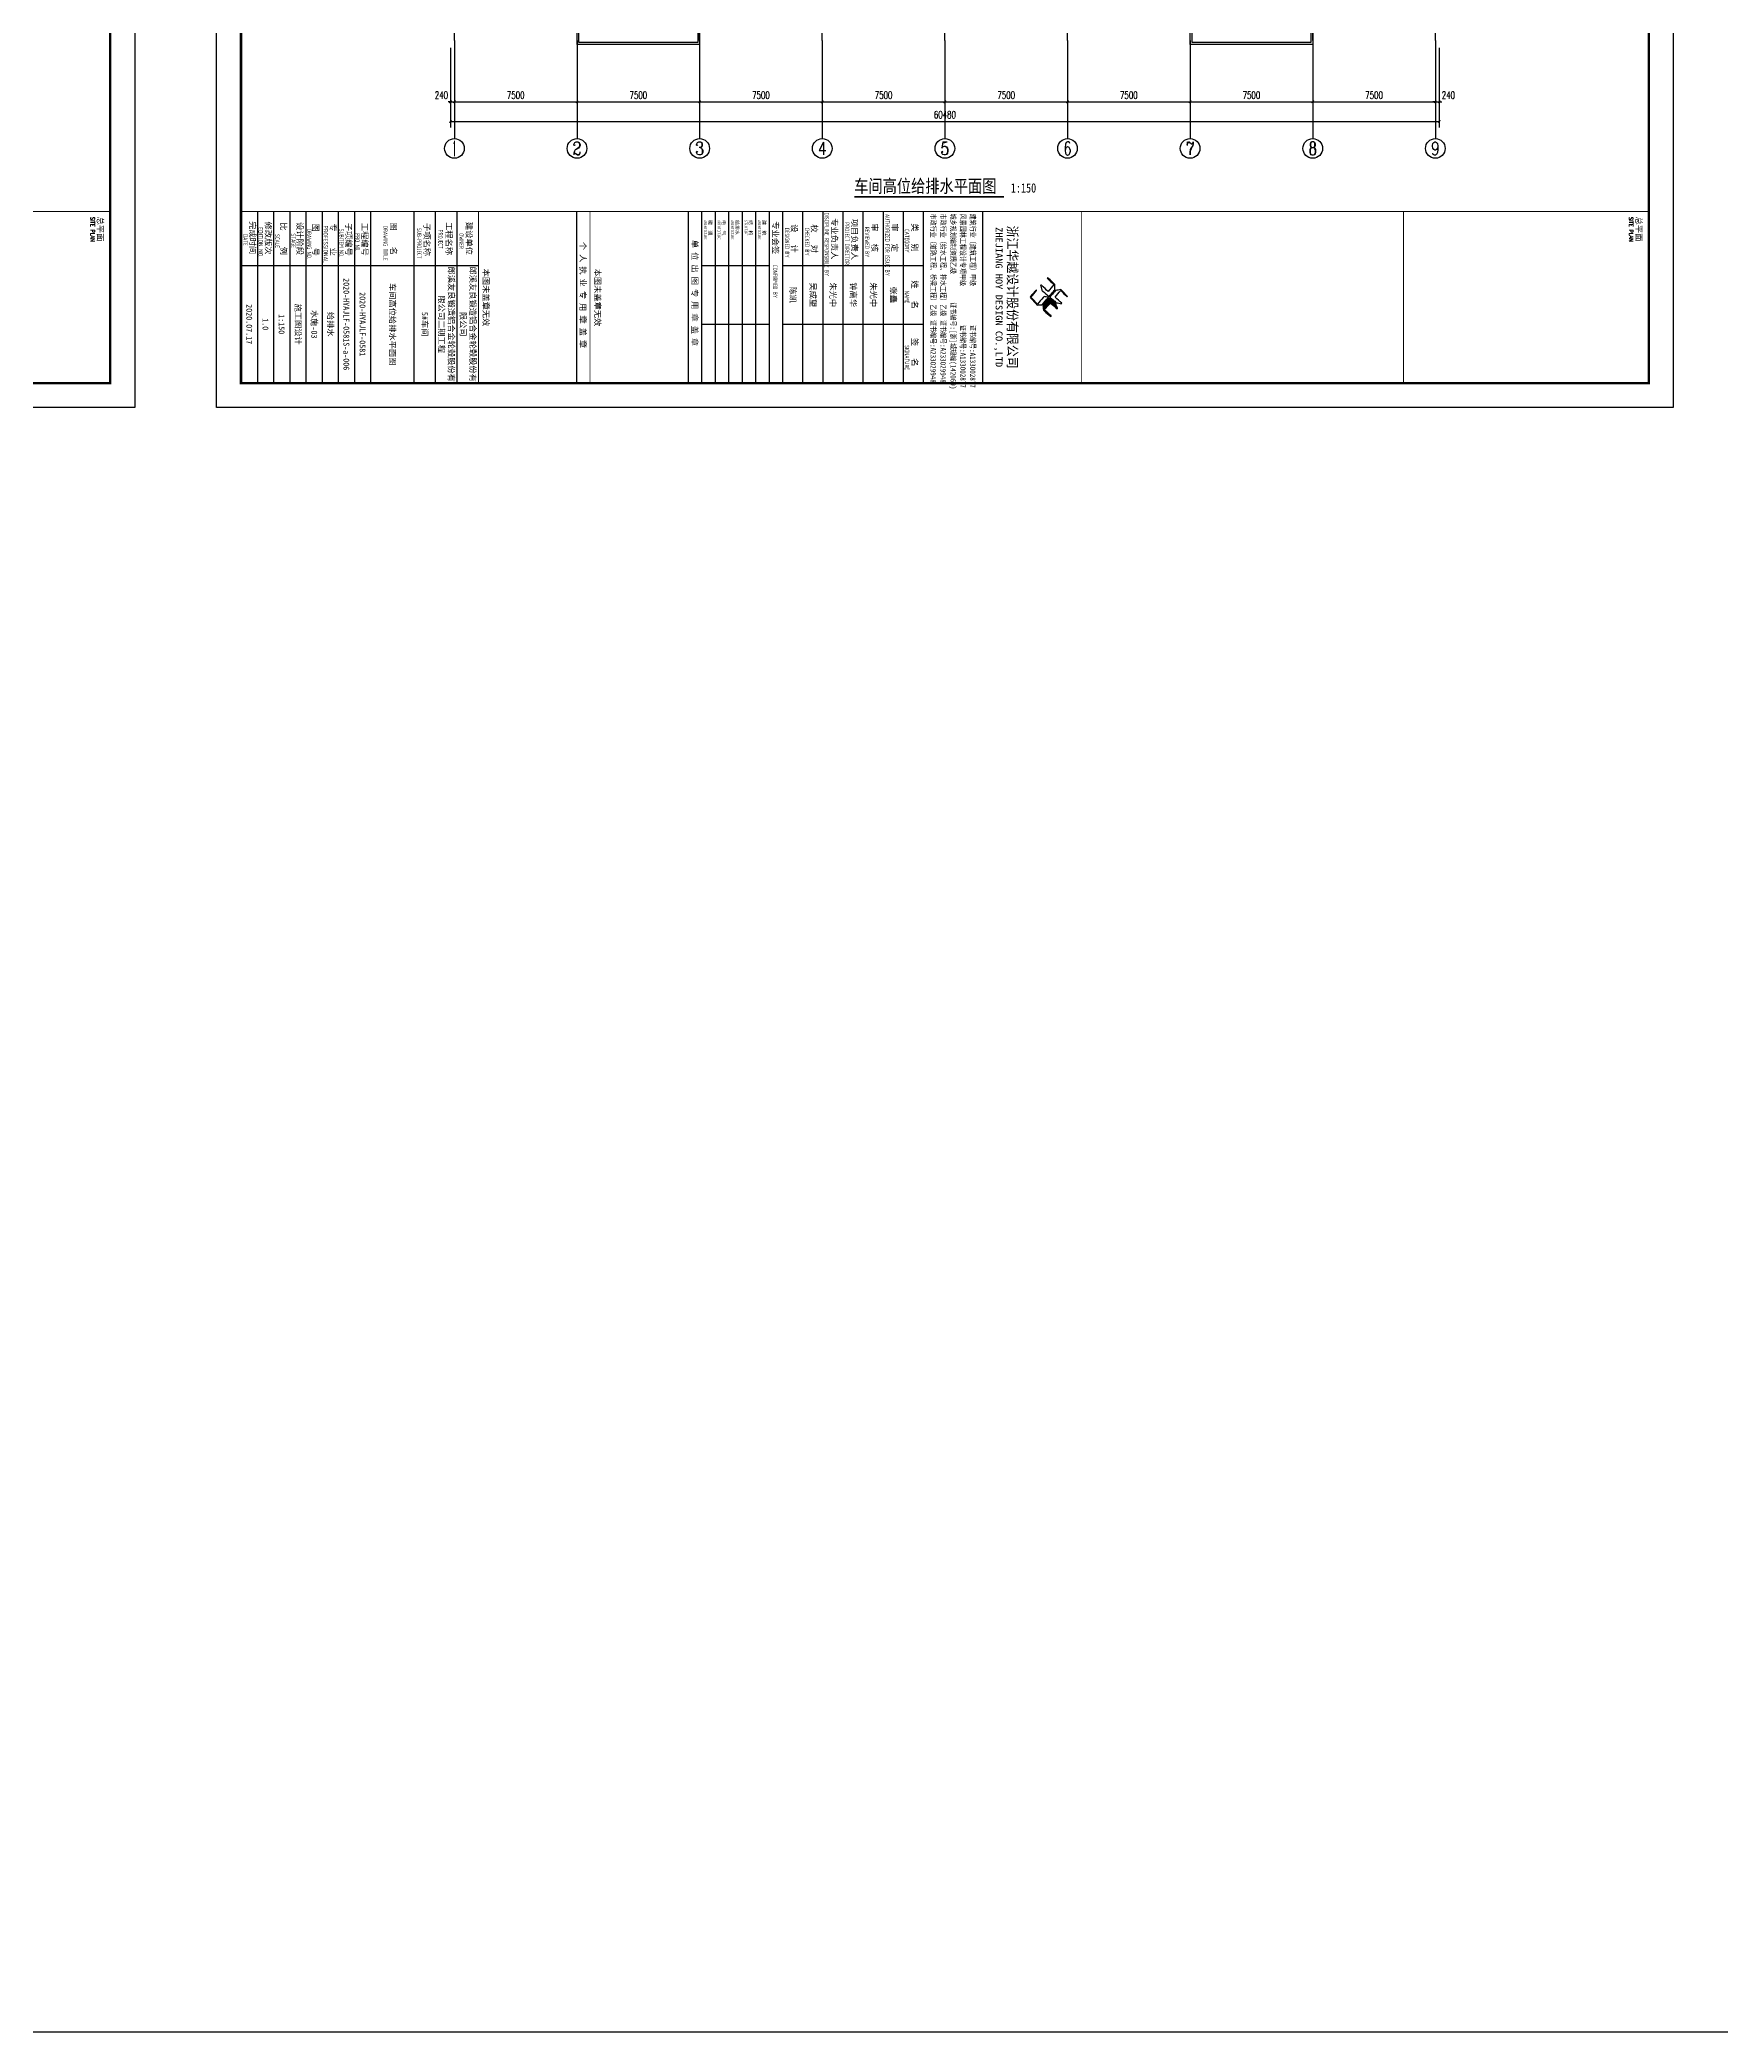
# Model space of a CAD drawing. Extents: x 14033796 to 29392202, y -1365078 to -465345.
# Drawn here: x 14764709 to 14867546, y -829938 to -708102 of the extents above; entities that cross this region are included whole.
import ezdxf
from ezdxf.enums import TextEntityAlignment as Align

# ---------------------------------------------------------------- set-up
doc = ezdxf.new("R2010")
doc.units = 0
doc.header["$LTSCALE"] = 1000
doc.header["$MEASUREMENT"] = 0
doc.linetypes.add('DOTE', pattern=[2.42, 2, -0.2, 0.02, -0.2])
for name, color, linetype in [('AXIS', 3, 'Continuous'), ('AXIS_TEXT', 7, 'Continuous'), ('DIM_SYMB', 3, 'Continuous'), ('DOTE', 8, 'DOTE'), ('PUB_TEXT', 7, 'Continuous'), ('PUB_TITLE', 4, 'Continuous'), ('TK', 4, 'Continuous')]:
    doc.layers.add(name, color=color, linetype=linetype)
doc.styles.add('-宋体', font='', dxfattribs={"width": 0.8})
doc.styles.add('_TCH_AXIS', font='COMPLEX', dxfattribs={"bigfont": 'GBCBIG'})
doc.styles.add('_TCH_DIM_T3', font='SIMPLEX', dxfattribs={"width": 0.705882, "bigfont": 'GBCBIG'})
doc.styles.add('COMPLEX', font='COMPLEX')
doc.styles.add('HT', font='simhei.ttf', dxfattribs={"width": 0.8})
doc.styles.add('ROMANS', font='romans', dxfattribs={"width": 0.65, "height": 231.275})
doc.styles.add('TSSD_REIN', font='tssdeng.shx', dxfattribs={"width": 0.7, "bigfont": 'tssdchn.shx'})
doc.styles.add('YAYA', font='', dxfattribs={"width": 0.8, "height": 1})
doc.styles.add('图签宋体', font='', dxfattribs={"height": 300})
doc.styles.add('图签黑体', font='simhei.ttf', dxfattribs={"height": 550})
doc.styles.get('-宋体').set_extended_font_data('SimSun')
doc.styles.get('YAYA').set_extended_font_data('SimSun')
doc.styles.get('图签宋体').set_extended_font_data('NSimSun')
doc.dimstyles.new('_TCH_ARCH&&150', dxfattribs={"dimtxt": 446.25, "dimasz": 150, "dimexe": 375, "dimexo": 450, "dimgap": 189.375, "dimtad": 1, "dimdec": 0, "dimzin": 0, "dimdsep": 46, "dimtxsty": '_TCH_DIM_T3', "dimblk": 'ARCHTICK', "dimcen": 0.09, "dimclrt": 7, "dimazin": 2, "dimtfac": 1, "dimtdec": 0, "dimtix": 1, "dimtmove": 2, "dimatfit": 3, "dimfxl": 0, "dimtolj": 1, "dimtzin": 0, "dimarcsym": 0})

# ---------------------------------------------------------------- blocks, each defined once
blk = doc.blocks.new('GeYuanFrame_42705131', base_point=(20.09, 4.53))
at = {"layer": 'TK'}
blk.add_lwpolyline([(20.09, 4.53), (20.09, 598.53), (1071.09, 598.53), (1071.09, 4.53)], close=True, dxfattribs=at)
at = {"layer": 'TK', "const_width": 1}
blk.add_lwpolyline([(45.09, 588.53), (1061.09, 588.53), (1061.09, 14.53), (45.09, 14.53)], close=True, dxfattribs=at)
at = {"layer": 'TK', "const_width": 0.4}
blk.add_lwpolyline([(991.09, 588.53), (991.09, 14.53)], dxfattribs=at)
at = {"layer": 'TK', "style": '图签宋体'}
blk.add_text('总平面', height=2.4, dxfattribs=at).set_placement((993.23, 583.28))
at = {"layer": 'TK', "style": 'ROMANS', "width": 0.76}
blk.add_text('SITE PLAN', height=1.697, dxfattribs=at).set_placement((993.35, 580.49))
blk = doc.blocks.new('A$C053D6479')
at = {"layer": 'PUB_TITLE'}
h = blk.add_hatch(color=256, dxfattribs=at)
h.dxf.hatch_style = 1
edge = h.paths.add_edge_path()
edge.add_spline(control_points=[(1026, 827), (1105, 920), (1188, 1008), (1266, 1102)], knot_values=[13, 13, 13, 13, 14, 14, 14, 14], degree=3, periodic=0)
edge.add_spline(control_points=[(1266, 1102), (1258, 1111), (1249, 1119), (1239, 1116)], knot_values=[12, 12, 12, 12, 13, 13, 13, 13], degree=3, periodic=0)
edge.add_spline(control_points=[(1239, 1116), (1210, 1107), (1179, 1092), (1144, 1077)], knot_values=[11, 11, 11, 11, 12, 12, 12, 12], degree=3, periodic=0)
edge.add_spline(control_points=[(1144, 1077), (1109, 1063), (1069, 1053), (1047, 1038)], knot_values=[10, 10, 10, 10, 11, 11, 11, 11], degree=3, periodic=0)
edge.add_spline(control_points=[(1047, 1038), (1028, 1026), (1007, 992), (991, 972)], knot_values=[9, 9, 9, 9, 10, 10, 10, 10], degree=3, periodic=0)
edge.add_spline(control_points=[(991, 972), (942, 913), (899, 868), (849, 810)], knot_values=[8, 8, 8, 8, 9, 9, 9, 9], degree=3, periodic=0)
edge.add_spline(control_points=[(849, 810), (842, 801), (822, 776), (822, 775)], knot_values=[7, 7, 7, 7, 8, 8, 8, 8], degree=3, periodic=0)
edge.add_spline(control_points=[(822, 775), (823, 771), (848, 752), (859, 744)], knot_values=[6, 6, 6, 6, 7, 7, 7, 7], degree=3, periodic=0)
edge.add_spline(control_points=[(859, 744), (949, 670), (1035, 592), (1122, 521)], knot_values=[5, 5, 5, 5, 6, 6, 6, 6], degree=3, periodic=0)
edge.add_spline(control_points=[(1122, 521), (1153, 527), (1185, 530), (1217, 533)], knot_values=[4, 4, 4, 4, 5, 5, 5, 5], degree=3, periodic=0)
edge.add_spline(control_points=[(1217, 533), (1246, 535), (1293, 532), (1316, 542)], knot_values=[3, 3, 3, 3, 4, 4, 4, 4], degree=3, periodic=0)
edge.add_spline(control_points=[(1316, 542), (1327, 547), (1338, 565), (1349, 579)], knot_values=[2, 2, 2, 2, 3, 3, 3, 3], degree=3, periodic=0)
edge.add_spline(control_points=[(1349, 579), (1423, 670), (1507, 759), (1572, 848)], knot_values=[1, 1, 1, 1, 2, 2, 2, 2], degree=3, periodic=0)
edge.add_spline(control_points=[(1572, 848), (1564, 852), (1561, 861), (1551, 862)], knot_values=[0, 0, 0, 0, 1, 1, 1, 1], degree=3, periodic=0)
edge.add_spline(control_points=[(1551, 862), (1469, 769), (1393, 671), (1310, 579)], knot_values=[15, 15, 15, 15, 16, 16, 16, 16], degree=3, periodic=0)
edge.add_spline(control_points=[(1310, 579), (1216, 662), (1118, 742), (1026, 827)], knot_values=[14, 14, 14, 14, 15, 15, 15, 15], degree=3, periodic=0)
at = {"layer": 'TK'}
for points, knots in [([(555, 949), (624, 891), (699, 833), (760, 773), (689, 691), (614, 604), (539, 517), (529, 505), (516, 487), (506, 482), (492, 475), (469, 472), (452, 467), (416, 456), (383, 448), (342, 438), (323, 433), (297, 422), (293, 440), (291, 452), (313, 470), (322, 480), (400, 566), (477, 652), (553, 736), (460, 815), (366, 894), (270, 970), (183, 883), (101, 791), (16, 703), (-18, 714), (9, 735), (28, 755), (103, 838), (192, 930), (266, 1005), (319, 1009), (387, 1005), (442, 1007), (456, 1008), (472, 1011), (485, 1007), (507, 1000), (534, 967), (555, 949)], [0, 0, 0, 0, 1, 1, 1, 2, 2, 2, 3, 3, 3, 4, 4, 4, 5, 5, 5, 6, 6, 6, 7, 7, 7, 8, 8, 8, 9, 9, 9, 10, 10, 10, 11, 11, 11, 12, 12, 12, 13, 13, 13, 14, 14, 14, 15, 15, 15, 15]), ([(1031, 1298), (1066, 1286), (1054, 1262), (1045, 1224), (1036, 1188), (1031, 1158), (1024, 1121), (1020, 1104), (1017, 1085), (1012, 1071), (1004, 1052), (976, 1026), (956, 1003), (906, 946), (866, 899), (814, 839), (806, 829), (789, 806), (787, 806), (777, 804), (728, 856), (719, 864), (651, 922), (580, 978), (514, 1036), (509, 1106), (488, 1176), (479, 1247), (570, 1343), (663, 1436), (758, 1526), (764, 1523), (768, 1518), (774, 1515), (693, 1422), (599, 1343), (520, 1249), (607, 1171), (698, 1096), (789, 1021), (874, 1109), (950, 1206), (1031, 1298)], [0, 0, 0, 0, 1, 1, 1, 2, 2, 2, 3, 3, 3, 4, 4, 4, 5, 5, 5, 6, 6, 6, 7, 7, 7, 8, 8, 8, 9, 9, 9, 10, 10, 10, 11, 11, 11, 12, 12, 12, 13, 13, 13, 14, 14, 14, 14]), ([(1551, 862), (1561, 861), (1564, 852), (1572, 848), (1507, 759), (1423, 670), (1349, 579), (1338, 565), (1327, 547), (1316, 542), (1293, 532), (1246, 535), (1217, 533), (1185, 530), (1153, 527), (1122, 521), (1035, 592), (949, 670), (859, 744), (848, 752), (823, 771), (822, 775), (822, 776), (842, 801), (849, 810), (899, 868), (942, 913), (991, 972), (1007, 992), (1028, 1026), (1047, 1038), (1069, 1053), (1109, 1063), (1144, 1077), (1179, 1092), (1210, 1107), (1239, 1116), (1249, 1119), (1258, 1111), (1266, 1102), (1188, 1008), (1105, 920), (1026, 827), (1118, 742), (1216, 662), (1310, 579), (1393, 671), (1469, 769), (1551, 862)], [0, 0, 0, 0, 1, 1, 1, 2, 2, 2, 3, 3, 3, 4, 4, 4, 5, 5, 5, 6, 6, 6, 7, 7, 7, 8, 8, 8, 9, 9, 9, 10, 10, 10, 11, 11, 11, 12, 12, 12, 13, 13, 13, 14, 14, 14, 15, 15, 15, 16, 16, 16, 16]), ([(1097, 490), (1100, 425), (1106, 361), (1107, 294), (1018, 207), (925, 121), (830, 33), (818, 21), (800, 0), (787, 0), (768, -1), (725, 49), (712, 60), (662, 103), (616, 143), (568, 186), (545, 207), (518, 224), (499, 250), (501, 259), (511, 261), (516, 267), (609, 192), (696, 111), (785, 33), (883, 118), (977, 208), (1070, 298), (992, 373), (892, 456), (803, 534), (791, 544), (768, 561), (766, 569), (761, 588), (776, 634), (780, 655), (785, 690), (788, 721), (795, 746), (897, 661), (998, 576), (1097, 490)], [0, 0, 0, 0, 1, 1, 1, 2, 2, 2, 3, 3, 3, 4, 4, 4, 5, 5, 5, 6, 6, 6, 7, 7, 7, 8, 8, 8, 9, 9, 9, 10, 10, 10, 11, 11, 11, 12, 12, 12, 13, 13, 13, 14, 14, 14, 14])]:
    blk.add_open_spline(points, degree=3, knots=knots, dxfattribs=at)
blk = doc.blocks.new('GeYuanFrame_33522378', base_point=(20.09, 4.53))
at = {"layer": 'PUB_TITLE'}
for points in [[(1013.09, 235.33), (1013.09, 292.73)], [(1037.09, 235.33), (1037.09, 292.73)], [(1013.09, 202.33), (1013.09, 229.83)], [(1037.09, 202.33), (1037.09, 229.83)], [(1013.09, 14.53), (1013.09, 111.33)]]:
    blk.add_lwpolyline(points, dxfattribs=at)
at = {"layer": 'TK'}
for p, q in [((991.09, 316.93), (1061.09, 316.93)), ((991.09, 284.53), (1061.09, 284.53)), ((991.09, 276.33), (1061.09, 276.33)), ((991.09, 268.13), (1061.09, 268.13)), ((991.09, 259.93), (1061.09, 259.93)), ((991.09, 251.73), (1061.09, 251.73)), ((991.09, 243.53), (1061.09, 243.53)), ((991.09, 235.33), (1061.09, 235.33)), ((991.09, 235.33), (1061.09, 235.33)), ((991.09, 102.53), (1061.09, 102.53)), ((991.09, 93.73), (1061.09, 93.73)), ((991.09, 84.93), (1013.09, 84.93)), ((991.09, 84.93), (1061.09, 84.93)), ((991.09, 67.37), (1061.09, 67.37)), ((991.09, 67.33), (1061.09, 67.33)), ((991.09, 60.77), (1061.09, 60.77)), ((991.09, 54.17), (1061.09, 54.17)), ((991.09, 47.57), (1061.09, 47.57)), ((991.09, 40.97), (1061.09, 40.97)), ((991.09, 34.37), (1061.09, 34.37)), ((991.09, 27.77), (1061.09, 27.77)), ((991.09, 21.17), (1061.09, 21.17)), ((991.09, 14.53), (1061.09, 14.53))]:
    blk.add_line(p, q, dxfattribs=at)
blk.add_lwpolyline([(20.09, 4.53), (20.09, 598.53), (1071.09, 598.53), (1071.09, 4.53)], close=True, dxfattribs=at)
at = {"layer": 'TK', "const_width": 1}
blk.add_lwpolyline([(45.09, 588.53), (1061.09, 588.53), (1061.09, 14.53), (45.09, 14.53)], close=True, dxfattribs=at)
at = {"layer": 'TK'}
for points, const_width in [([(991.09, 588.53), (991.09, 14.53)], 0.4), ([(991.09, 488.5), (1061.09, 488.5)], 0.35), ([(991.09, 357.14), (1061.09, 357.14)], 0.35), ([(991.09, 292.73), (1061.09, 292.73)], 0.35), ([(991.09, 292.73), (1061.09, 292.73)], 0.35), ([(991.09, 235.33), (1061.09, 235.33)], 0.35), ([(991.09, 202.33), (1061.09, 202.33)], 0.35), ([(991.09, 156.83), (1061.09, 156.83)], 0.35), ([(991.09, 111.33), (1061.09, 111.33)], 0.35), ([(991.09, 67.37), (1061.09, 67.37)], 0.35)]:
    blk.add_lwpolyline(points, dxfattribs=dict(at, const_width=const_width))
for points in [[(991.09, 292.73), (1061.09, 292.73)], [(991.09, 235.33), (1061.09, 235.33)], [(991.09, 229.83), (1061.09, 229.83)], [(991.09, 224.33), (1061.09, 224.33)], [(991.09, 218.83), (1061.09, 218.83)], [(991.09, 213.33), (1061.09, 213.33)], [(991.09, 207.83), (1061.09, 207.83)], [(991.09, 202.33), (1061.09, 202.33)], [(991.09, 196.83), (1061.09, 196.83)], [(991.09, 151.33), (1061.09, 151.33)]]:
    blk.add_lwpolyline(points, dxfattribs=at)
at = {"layer": 'PUB_TITLE', "xscale": 0.01000000000021828, "yscale": 0.01000000000021828, "zscale": 0.01}
blk.add_blockref('A$C053D6479', (1018.19, 336.27), dxfattribs=at)
at = {"layer": 'TK', "style": '图签宋体'}
for s, height, p in [('总平面', 2.4, (993.23, 583.28)), ('类   别', 2.4, (995.97, 288.09)), ('姓   名', 2.4, (1019.2, 288.09)), ('签   名', 2.4, (1042.68, 288.09)), ('审   定', 2.4, (995.97, 279.89)), ('审   核', 2.4, (995.97, 271.69)), ('项目负责人', 2.4, (994.13, 263.49)), ('专业负责人', 2.4, (993.89, 255.29)), ('校   对', 2.4, (996.38, 247.09)), ('设   计', 2.4, (996.36, 238.89)), ('建  筑', 1.44, (994.61, 227.11)), ('专业会签', 2.4, (995.12, 231.24)), ('结  构', 1.44, (994.61, 221.61)), ('给排水', 1.44, (994.61, 216.11)), ('电  气', 1.44, (994.61, 210.61)), ('暖  通', 1.44, (994.61, 205.11)), ('单 位 出 图 专 用 章 盖 章', 2.4, (1002.72, 198.35)), ('个 人 执 业 专 用 章 盖 章', 2.4, (1003.52, 152.77)), ('本图未盖章无效', 2.4, (1014.43, 158.7)), ('本图未盖章无效', 2.4, (1014.43, 113.2)), ('建设单位', 2.4, (995.39, 106.33)), ('工程名称', 2.4, (995.47, 98.12)), ('子项名称', 2.4, (995.85, 89.14)), ('图    名', 2.4, (995.63, 75.5)), ('工程编号', 2.4, (995.77, 63.77)), ('子项编号', 2.4, (995.77, 57.19)), ('专    业', 2.4, (996.01, 50.88)), ('图    号', 2.4, (996.02, 43.77)), ('设计阶段', 2.4, (995.45, 37.32)), ('比    例', 2.4, (995.59, 30.63)), ('修改版次', 2.4, (995.24, 24.41)), ('完成时间', 2.4, (995.11, 18.02))]:
    blk.add_text(s, height=height, dxfattribs=at).set_placement(p)
at = {"layer": 'TK'}
for s, height, style, width, p in [('SITE PLAN', 1.697, 'ROMANS', 0.76, (993.35, 580.49)), ('建筑行业（建筑工程）甲级           证书编号:A133002877', 2.2, '-宋体', 0.8, (992, 311.83)), ('风景园林工程设计专项甲级           证书编号:A133002877', 2.2, '-宋体', 0.8, (992, 307.81)), ('城乡规划编制资质乙级        证书编号:[浙]城规编(142069)', 2.2, '-宋体', 0.8, (992, 303.82)), ('市政行业（给水工程、排水工程）乙级 证书编号:A233029948', 2.2, '-宋体', 0.8, (992, 299.74)), ('市政行业（道路工程、桥梁工程）乙级 证书编号:A233029948', 2.2, '-宋体', 0.8, (992, 295.69)), ('CATEGORY', 1.8, 'TSSD_REIN', 0.7, (998.32, 285.17)), ('NAME', 1.8, 'TSSD_REIN', 0.7, (1023.51, 285.17)), ('SIGNATURE', 1.8, 'TSSD_REIN', 0.7, (1045.66, 285.17)), ('AUTHORIZED FOR ISSUE BY', 1.8, 'TSSD_REIN', 0.7, (992.12, 277.17)), ('REVIEWED BY', 1.8, 'TSSD_REIN', 0.7, (997.36, 268.91)), ('PROJECT DIRECTOR', 1.8, 'TSSD_REIN', 0.7, (995.55, 260.74)), ('DISCIPLINE RESPONSIBLE BY', 1.8, 'TSSD_REIN', 0.7, (991.57, 252.48)), ('CHECKED BY', 1.8, 'TSSD_REIN', 0.7, (997.75, 244.44)), ('DESIGNED BY', 1.8, 'TSSD_REIN', 0.7, (997.76, 236.27)), ('CONFIRMED BY', 1.8, 'TSSD_REIN', 0.7, (1012.94, 231.42)), ('ARCHITECTURE', 1.08, 'TSSD_REIN', 0.7, (994.65, 225.34)), ('STRUCTURE', 1.08, 'TSSD_REIN', 0.7, (994.65, 219.84)), ('ARCHITECTURE', 1.08, 'TSSD_REIN', 0.7, (994.65, 214.34)), ('ARCHITECTURE', 1.08, 'TSSD_REIN', 0.7, (994.65, 208.84)), ('ARCHITECTURE', 1.08, 'TSSD_REIN', 0.7, (994.65, 203.34)), ('OWNER', 1.8, 'TSSD_REIN', 0.7, (999.98, 103.48)), ('PROJECT', 1.8, 'TSSD_REIN', 0.7, (998.52, 95.02)), ('SUB-PROJECT', 1.8, 'TSSD_REIN', 0.7, (997.86, 86.3)), ('DRAWING TITLE', 1.8, 'TSSD_REIN', 0.7, (996.97, 72.53)), ('PRO N0.', 1.8, 'TSSD_REIN', 0.7, (1000.01, 61.15)), ('PROFESSIONAL', 1.8, 'TSSD_REIN', 0.8, (996.88, 48.15)), ('SUBITEM NO.', 1.8, 'TSSD_REIN', 0.7, (998.15, 54.58)), ('DRAWING NO.', 1.8, 'TSSD_REIN', 0.7, (998.19, 41.45)), ('STAGE', 1.8, 'TSSD_REIN', 0.7, (1000.09, 35.03)), ('SCALE', 1.8, 'TSSD_REIN', 0.7, (1000.38, 28.42)), ('EDITION NO.', 1.8, 'TSSD_REIN', 0.8, (997.53, 21.64)), ('DATE', 1.8, 'TSSD_REIN', 0.7, (1000.33, 15.45))]:
    blk.add_text(s, height=height, dxfattribs=dict(at, style=style, width=width)).set_placement(p)
for s, height, style, width, p in [('浙江华越设计股份有限公司', 3.96, 'HT', 0.9, (1026.07, 329.16)), ('ZHEJIANG HOY DESIGN CO.,LTD', 2.8, '图签黑体', 1.11, (1026.06, 323.29))]:
    blk.add_text(s, height=height, dxfattribs=dict(at, style=style, width=width)).set_placement(p, align=Align.MIDDLE)
at = {"layer": 'TK', "char_height": 2.4, "attachment_point": 5, "style": '图签宋体'}
for s, insert, width in [('张矗', (1025.09, 280.4), 24), ('朱光中', (1025.09, 272.23), 24), ('钟高华', (1025.09, 264.03), 24), ('朱光中', (1025.09, 255.76), 24), ('吴成望', (1025.09, 247.63), 24), ('陈凯', (1025.09, 239.43), 24), ('郎溪友良锻造铝合金轮毂股份有限公司', (1037.09, 106.93), 48), ('郎溪友良锻造铝合金轮毂股份有限公司二期工程', (1037.09, 98.13), 48), ('5#车间', (1037.09, 89.33), 48), ('车间高位给排水平面图', (1037.09, 76.13), 48), ('2020-HYAJLF-0581', (1037.09, 64.07), 48), ('2020-HYAJLF-0581S-a-006', (1037.09, 57.47), 48), ('给排水', (1037.09, 50.87), 48), ('水施-03', (1037.09, 44.27), 48), ('施工图设计', (1037.09, 37.67), 48), ('1:150', (1037.09, 31.07), 48), ('1.0', (1037.09, 24.47), 48), ('2020.07.17', (1037.09, 17.88), 48)]:
    blk.add_mtext(s, dxfattribs=dict(at, insert=insert, width=width))
blk = doc.blocks.new('_AXISO')
blk.add_circle((0, 0), 0.5)
at = {"layer": 'AXIS_TEXT', "style": 'COMPLEX', "width": 1.041667}
blk.add_attdef('A', text='', height=0.56, dxfattribs=at).set_placement((-0.25, -0.28), (0.25, -0.28), align=Align.FIT)
blk = doc.blocks.new('_ArchTick')
at = {"color": 0, "linetype": 'ByBlock', "const_width": 0.4}
blk.add_lwpolyline([(-0.5, -0.5), (0.5, 0.5)], dxfattribs=at)
blk = doc.blocks.new('*D121')
at = {"layer": 'AXIS', "color": 0, "lineweight": -2}
for p, q in [((14789826, -708593), (14789826, -713468)), ((14850306, -708593), (14850306, -713468)), ((14789826, -713093), (14850306, -713093))]:
    blk.add_line(p, q, dxfattribs=at)
at = {"layer": 'Defpoints', "color": 0}
for p in [(14789826, -708143), (14850306, -708143), (14850306, -713093)]:
    blk.add_point(p, dxfattribs=at)
at = {"layer": 'AXIS', "color": 0, "lineweight": -2, "xscale": 150, "yscale": 150, "zscale": 150, "rotation": 180}
blk.add_blockref('_ArchTick', (14789826, -713093), dxfattribs=at)
at = {"layer": 'AXIS', "color": 0, "lineweight": -2, "xscale": 150, "yscale": 150, "zscale": 150}
blk.add_blockref('_ArchTick', (14850306, -713093), dxfattribs=at)
at = {"layer": 'AXIS', "color": 7, "insert": (14820066, -712680), "char_height": 446.2, "attachment_point": 5, "style": '_TCH_DIM_T3'}
blk.add_mtext('\\A1;60480', dxfattribs=at)
blk = doc.blocks.new('*D122')
at = {"layer": 'AXIS', "color": 0, "lineweight": -2}
for p, q in [((14789826, -708593), (14789826, -712268)), ((14790066, -708593), (14790066, -712268)), ((14789826, -711893), (14789676, -711893)), ((14789826, -711893), (14790066, -711893)), ((14790066, -711893), (14790216, -711893))]:
    blk.add_line(p, q, dxfattribs=at)
at = {"layer": 'Defpoints', "color": 0}
for p in [(14789826, -708143), (14790066, -708143), (14790066, -711893)]:
    blk.add_point(p, dxfattribs=at)
at = {"layer": 'AXIS', "color": 0, "lineweight": -2, "xscale": 150, "yscale": 150, "zscale": 150}
blk.add_blockref('_ArchTick', (14789826, -711893), dxfattribs=at)
at = {"layer": 'AXIS', "color": 0, "lineweight": -2, "xscale": 150, "yscale": 150, "zscale": 150, "rotation": 180}
blk.add_blockref('_ArchTick', (14790066, -711893), dxfattribs=at)
at = {"layer": 'AXIS', "color": 7, "insert": (14789271, -711480), "char_height": 446.2, "attachment_point": 5, "style": '_TCH_DIM_T3'}
blk.add_mtext('\\A1;240', dxfattribs=at)
blk = doc.blocks.new('*D123')
at = {"layer": 'AXIS', "color": 0, "lineweight": -2}
for p, q in [((14790066, -708593), (14790066, -712268)), ((14797566, -708593), (14797566, -712268)), ((14790066, -711893), (14797566, -711893))]:
    blk.add_line(p, q, dxfattribs=at)
at = {"layer": 'Defpoints', "color": 0}
for p in [(14790066, -708143), (14797566, -708143), (14797566, -711893)]:
    blk.add_point(p, dxfattribs=at)
at = {"layer": 'AXIS', "color": 0, "lineweight": -2, "xscale": 150, "yscale": 150, "zscale": 150, "rotation": 180}
blk.add_blockref('_ArchTick', (14790066, -711893), dxfattribs=at)
at = {"layer": 'AXIS', "color": 0, "lineweight": -2, "xscale": 150, "yscale": 150, "zscale": 150}
blk.add_blockref('_ArchTick', (14797566, -711893), dxfattribs=at)
at = {"layer": 'AXIS', "color": 7, "insert": (14793816, -711480), "char_height": 446.2, "attachment_point": 5, "style": '_TCH_DIM_T3'}
blk.add_mtext('\\A1;7500', dxfattribs=at)
blk = doc.blocks.new('*D124')
at = {"layer": 'AXIS', "color": 0, "lineweight": -2}
for p, q in [((14797566, -708593), (14797566, -712268)), ((14805066, -708593), (14805066, -712268)), ((14797566, -711893), (14805066, -711893))]:
    blk.add_line(p, q, dxfattribs=at)
at = {"layer": 'Defpoints', "color": 0}
for p in [(14797566, -708143), (14805066, -708143), (14805066, -711893)]:
    blk.add_point(p, dxfattribs=at)
at = {"layer": 'AXIS', "color": 0, "lineweight": -2, "xscale": 150, "yscale": 150, "zscale": 150, "rotation": 180}
blk.add_blockref('_ArchTick', (14797566, -711893), dxfattribs=at)
at = {"layer": 'AXIS', "color": 0, "lineweight": -2, "xscale": 150, "yscale": 150, "zscale": 150}
blk.add_blockref('_ArchTick', (14805066, -711893), dxfattribs=at)
at = {"layer": 'AXIS', "color": 7, "insert": (14801316, -711480), "char_height": 446.2, "attachment_point": 5, "style": '_TCH_DIM_T3'}
blk.add_mtext('\\A1;7500', dxfattribs=at)
blk = doc.blocks.new('*D125')
at = {"layer": 'AXIS', "color": 0, "lineweight": -2}
for p, q in [((14805066, -708593), (14805066, -712268)), ((14812566, -708593), (14812566, -712268)), ((14805066, -711893), (14812566, -711893))]:
    blk.add_line(p, q, dxfattribs=at)
at = {"layer": 'Defpoints', "color": 0}
for p in [(14805066, -708143), (14812566, -708143), (14812566, -711893)]:
    blk.add_point(p, dxfattribs=at)
at = {"layer": 'AXIS', "color": 0, "lineweight": -2, "xscale": 150, "yscale": 150, "zscale": 150, "rotation": 180}
blk.add_blockref('_ArchTick', (14805066, -711893), dxfattribs=at)
at = {"layer": 'AXIS', "color": 0, "lineweight": -2, "xscale": 150, "yscale": 150, "zscale": 150}
blk.add_blockref('_ArchTick', (14812566, -711893), dxfattribs=at)
at = {"layer": 'AXIS', "color": 7, "insert": (14808816, -711480), "char_height": 446.2, "attachment_point": 5, "style": '_TCH_DIM_T3'}
blk.add_mtext('\\A1;7500', dxfattribs=at)
blk = doc.blocks.new('*D126')
at = {"layer": 'AXIS', "color": 0, "lineweight": -2}
for p, q in [((14812566, -708593), (14812566, -712268)), ((14820066, -708593), (14820066, -712268)), ((14812566, -711893), (14820066, -711893))]:
    blk.add_line(p, q, dxfattribs=at)
at = {"layer": 'Defpoints', "color": 0}
for p in [(14812566, -708143), (14820066, -708143), (14820066, -711893)]:
    blk.add_point(p, dxfattribs=at)
at = {"layer": 'AXIS', "color": 0, "lineweight": -2, "xscale": 150, "yscale": 150, "zscale": 150, "rotation": 180}
blk.add_blockref('_ArchTick', (14812566, -711893), dxfattribs=at)
at = {"layer": 'AXIS', "color": 0, "lineweight": -2, "xscale": 150, "yscale": 150, "zscale": 150}
blk.add_blockref('_ArchTick', (14820066, -711893), dxfattribs=at)
at = {"layer": 'AXIS', "color": 7, "insert": (14816316, -711480), "char_height": 446.2, "attachment_point": 5, "style": '_TCH_DIM_T3'}
blk.add_mtext('\\A1;7500', dxfattribs=at)
blk = doc.blocks.new('*D127')
at = {"layer": 'AXIS', "color": 0, "lineweight": -2}
for p, q in [((14820066, -708593), (14820066, -712268)), ((14827566, -708593), (14827566, -712268)), ((14820066, -711893), (14827566, -711893))]:
    blk.add_line(p, q, dxfattribs=at)
at = {"layer": 'Defpoints', "color": 0}
for p in [(14820066, -708143), (14827566, -708143), (14827566, -711893)]:
    blk.add_point(p, dxfattribs=at)
at = {"layer": 'AXIS', "color": 0, "lineweight": -2, "xscale": 150, "yscale": 150, "zscale": 150, "rotation": 180}
blk.add_blockref('_ArchTick', (14820066, -711893), dxfattribs=at)
at = {"layer": 'AXIS', "color": 0, "lineweight": -2, "xscale": 150, "yscale": 150, "zscale": 150}
blk.add_blockref('_ArchTick', (14827566, -711893), dxfattribs=at)
at = {"layer": 'AXIS', "color": 7, "insert": (14823816, -711480), "char_height": 446.2, "attachment_point": 5, "style": '_TCH_DIM_T3'}
blk.add_mtext('\\A1;7500', dxfattribs=at)
blk = doc.blocks.new('*D128')
at = {"layer": 'AXIS', "color": 0, "lineweight": -2}
for p, q in [((14827566, -708593), (14827566, -712268)), ((14835066, -708593), (14835066, -712268)), ((14827566, -711893), (14835066, -711893))]:
    blk.add_line(p, q, dxfattribs=at)
at = {"layer": 'Defpoints', "color": 0}
for p in [(14827566, -708143), (14835066, -708143), (14835066, -711893)]:
    blk.add_point(p, dxfattribs=at)
at = {"layer": 'AXIS', "color": 0, "lineweight": -2, "xscale": 150, "yscale": 150, "zscale": 150, "rotation": 180}
blk.add_blockref('_ArchTick', (14827566, -711893), dxfattribs=at)
at = {"layer": 'AXIS', "color": 0, "lineweight": -2, "xscale": 150, "yscale": 150, "zscale": 150}
blk.add_blockref('_ArchTick', (14835066, -711893), dxfattribs=at)
at = {"layer": 'AXIS', "color": 7, "insert": (14831316, -711480), "char_height": 446.2, "attachment_point": 5, "style": '_TCH_DIM_T3'}
blk.add_mtext('\\A1;7500', dxfattribs=at)
blk = doc.blocks.new('*D129')
at = {"layer": 'AXIS', "color": 0, "lineweight": -2}
for p, q in [((14835066, -708593), (14835066, -712268)), ((14842566, -708593), (14842566, -712268)), ((14835066, -711893), (14842566, -711893))]:
    blk.add_line(p, q, dxfattribs=at)
at = {"layer": 'Defpoints', "color": 0}
for p in [(14835066, -708143), (14842566, -708143), (14842566, -711893)]:
    blk.add_point(p, dxfattribs=at)
at = {"layer": 'AXIS', "color": 0, "lineweight": -2, "xscale": 150, "yscale": 150, "zscale": 150, "rotation": 180}
blk.add_blockref('_ArchTick', (14835066, -711893), dxfattribs=at)
at = {"layer": 'AXIS', "color": 0, "lineweight": -2, "xscale": 150, "yscale": 150, "zscale": 150}
blk.add_blockref('_ArchTick', (14842566, -711893), dxfattribs=at)
at = {"layer": 'AXIS', "color": 7, "insert": (14838816, -711480), "char_height": 446.2, "attachment_point": 5, "style": '_TCH_DIM_T3'}
blk.add_mtext('\\A1;7500', dxfattribs=at)
blk = doc.blocks.new('*D130')
at = {"layer": 'AXIS', "color": 0, "lineweight": -2}
for p, q in [((14842566, -708593), (14842566, -712268)), ((14850066, -708593), (14850066, -712268)), ((14842566, -711893), (14850066, -711893))]:
    blk.add_line(p, q, dxfattribs=at)
at = {"layer": 'Defpoints', "color": 0}
for p in [(14842566, -708143), (14850066, -708143), (14850066, -711893)]:
    blk.add_point(p, dxfattribs=at)
at = {"layer": 'AXIS', "color": 0, "lineweight": -2, "xscale": 150, "yscale": 150, "zscale": 150, "rotation": 180}
blk.add_blockref('_ArchTick', (14842566, -711893), dxfattribs=at)
at = {"layer": 'AXIS', "color": 0, "lineweight": -2, "xscale": 150, "yscale": 150, "zscale": 150}
blk.add_blockref('_ArchTick', (14850066, -711893), dxfattribs=at)
at = {"layer": 'AXIS', "color": 7, "insert": (14846316, -711480), "char_height": 446.2, "attachment_point": 5, "style": '_TCH_DIM_T3'}
blk.add_mtext('\\A1;7500', dxfattribs=at)
blk = doc.blocks.new('*D131')
at = {"layer": 'AXIS', "color": 0, "lineweight": -2}
for p, q in [((14850066, -708593), (14850066, -712268)), ((14850306, -708593), (14850306, -712268)), ((14850066, -711893), (14849916, -711893)), ((14850066, -711893), (14850306, -711893)), ((14850306, -711893), (14850456, -711893))]:
    blk.add_line(p, q, dxfattribs=at)
at = {"layer": 'Defpoints', "color": 0}
for p in [(14850066, -708143), (14850306, -708143), (14850306, -711893)]:
    blk.add_point(p, dxfattribs=at)
at = {"layer": 'AXIS', "color": 0, "lineweight": -2, "xscale": 150, "yscale": 150, "zscale": 150}
blk.add_blockref('_ArchTick', (14850066, -711893), dxfattribs=at)
at = {"layer": 'AXIS', "color": 0, "lineweight": -2, "xscale": 150, "yscale": 150, "zscale": 150, "rotation": 180}
blk.add_blockref('_ArchTick', (14850306, -711893), dxfattribs=at)
at = {"layer": 'AXIS', "color": 7, "insert": (14850861, -711480), "char_height": 446.2, "attachment_point": 5, "style": '_TCH_DIM_T3'}
blk.add_mtext('\\A1;240', dxfattribs=at)

msp = doc.modelspace()

# ---------------------------------------------------------------- linework, layer by layer
at = {"ltscale": 0.5}
msp.add_lwpolyline([(14494340.4, -465345.5), (15063324.4, -465345.5), (15063324.4, -829937.8), (14494340.4, -829937.8)], close=True, dxfattribs=at)
for points in [[(14805066.1, -706882.5), (14805066.1, -708382.5), (14797566.1, -708382.5), (14797566.1, -706882.5)], [(14804946.1, -706882.5), (14804946.1, -708262.5), (14797686.1, -708262.5), (14797686.1, -706882.5)], [(14842566.1, -706882.5), (14842566.1, -708382.5), (14835066.1, -708382.5), (14835066.1, -706882.5)], [(14842446.1, -706882.5), (14842446.1, -708262.5), (14835186.1, -708262.5), (14835186.1, -706882.5)]]:
    msp.add_lwpolyline(points, dxfattribs=at)
at = {"layer": 'AXIS'}
for p, q in [((14790066.1, -708142.5), (14790066.1, -714142.5)), ((14797566.1, -708142.5), (14797566.1, -714142.5)), ((14805066.1, -708142.5), (14805066.1, -714142.5)), ((14812566.1, -708142.5), (14812566.1, -714142.5)), ((14820066.1, -708142.5), (14820066.1, -714142.5)), ((14827566.1, -708142.5), (14827566.1, -714142.5)), ((14835066.1, -708142.5), (14835066.1, -714142.5)), ((14842566.1, -708142.5), (14842566.1, -714142.5)), ((14850066.1, -708142.5), (14850066.1, -714142.5))]:
    msp.add_line(p, q, dxfattribs=at)
at = {"layer": 'DIM_SYMB'}
for points in [[(14801316.1, -707162.5, 0, 0, 0), (14801316.1, -707812.5, 120, 0, 0), (14801316.1, -708262.5, 0, 0, 0)], [(14838816.1, -707162.5, 0, 0, 0), (14838816.1, -707812.5, 120, 0, 0), (14838816.1, -708262.5, 0, 0, 0)]]:
    msp.add_lwpolyline(points, format="xyseb", dxfattribs=at)
at = {"layer": 'DIM_SYMB', "const_width": 105}
msp.add_lwpolyline([(14814517.7, -717705.3), (14823680.6, -717705.3)], dxfattribs=at)
at = {"layer": 'DOTE'}
for p, q in [((14790066.1, -708142.5), (14790066.1, -585142.5)), ((14797566.1, -708142.5), (14797566.1, -585142.5)), ((14805066.1, -708142.5), (14805066.1, -585142.5)), ((14812566.1, -708142.5), (14812566.1, -585142.5)), ((14820066.1, -708142.5), (14820066.1, -585142.5)), ((14827566.1, -708142.5), (14827566.1, -585142.5)), ((14835066.1, -708142.5), (14835066.1, -585142.5)), ((14842566.1, -708142.5), (14842566.1, -585142.5)), ((14850066.1, -708142.5), (14850066.1, -585142.5))]:
    msp.add_line(p, q, dxfattribs=at)

# ---------------------------------------------------------------- block references
at = {"xscale": 150, "yscale": 150, "zscale": 150, "rotation": 270}
for name, p in [('GeYuanFrame_42705131', (14681416.1, -572942.5)), ('GeYuanFrame_33522378', (14775516.1, -572942.5))]:
    msp.add_blockref(name, p, dxfattribs=at)
at = {"layer": 'AXIS'}
ref = msp.add_blockref('_AXISO', (14790066.1, -714742.5), dxfattribs=dict(at, xscale=1200, yscale=1200, zscale=1200))
ref.add_attrib('A', '1', dxfattribs={"layer": 'AXIS_TEXT', "ltscale": 0.5, "height": 933.9, "style": '_TCH_AXIS', "width": 0.555556}).set_placement((14789955, -715209.5), (14790177.3, -715209.5), align=Align.FIT)
ref = msp.add_blockref('_AXISO', (14797566.1, -714742.5), dxfattribs=dict(at, xscale=1200, yscale=1200, zscale=1200))
ref.add_attrib('A', '2', dxfattribs={"layer": 'AXIS_TEXT', "ltscale": 0.5, "height": 798.8, "style": '_TCH_AXIS'}).set_placement((14797299.9, -715141.9), (14797832.4, -715141.9), align=Align.FIT)
ref = msp.add_blockref('_AXISO', (14805066.1, -714742.5), dxfattribs=dict(at, xscale=1200, yscale=1200, zscale=1200))
ref.add_attrib('A', '3', dxfattribs={"layer": 'AXIS_TEXT', "ltscale": 0.5, "height": 798.8, "style": '_TCH_AXIS'}).set_placement((14804799.9, -715141.9), (14805332.4, -715141.9), align=Align.FIT)
ref = msp.add_blockref('_AXISO', (14812566.1, -714742.5), dxfattribs=dict(at, xscale=1200, yscale=1200, zscale=1200))
ref.add_attrib('A', '4', dxfattribs={"layer": 'AXIS_TEXT', "ltscale": 0.5, "height": 781.2, "style": '_TCH_AXIS', "width": 0.9375}).set_placement((14812287.1, -715133.1), (14812845.1, -715133.1), align=Align.FIT)
ref = msp.add_blockref('_AXISO', (14820066.1, -714742.5), dxfattribs=dict(at, xscale=1200, yscale=1200, zscale=1200))
ref.add_attrib('A', '5', dxfattribs={"layer": 'AXIS_TEXT', "ltscale": 0.5, "height": 798.8, "style": '_TCH_AXIS'}).set_placement((14819799.9, -715141.9), (14820332.4, -715141.9), align=Align.FIT)
ref = msp.add_blockref('_AXISO', (14827566.1, -714742.5), dxfattribs=dict(at, xscale=1200, yscale=1200, zscale=1200))
ref.add_attrib('A', '6', dxfattribs={"layer": 'AXIS_TEXT', "ltscale": 0.5, "height": 816.3, "style": '_TCH_AXIS', "width": 0.928571}).set_placement((14827313.5, -715150.6), (14827818.8, -715150.6), align=Align.FIT)
ref = msp.add_blockref('_AXISO', (14835066.1, -714742.5), dxfattribs=dict(at, xscale=1200, yscale=1200, zscale=1200))
ref.add_attrib('A', '7', dxfattribs={"layer": 'AXIS_TEXT', "ltscale": 0.5, "height": 798.8, "style": '_TCH_AXIS'}).set_placement((14834799.9, -715141.9), (14835332.4, -715141.9), align=Align.FIT)
ref = msp.add_blockref('_AXISO', (14842566.1, -714742.5), dxfattribs=dict(at, xscale=1200, yscale=1200, zscale=1200))
ref.add_attrib('A', '8', dxfattribs={"layer": 'AXIS_TEXT', "ltscale": 0.5, "height": 798.8, "style": '_TCH_AXIS'}).set_placement((14842299.9, -715141.9), (14842832.4, -715141.9), align=Align.FIT)
ref = msp.add_blockref('_AXISO', (14850066.1, -714742.5), dxfattribs=dict(at, xscale=1200, yscale=1200, zscale=1200))
ref.add_attrib('A', '9', dxfattribs={"layer": 'AXIS_TEXT', "ltscale": 0.5, "height": 816.3, "style": '_TCH_AXIS', "width": 0.928571}).set_placement((14849813.5, -715150.6), (14850318.8, -715150.6), align=Align.FIT)

# ---------------------------------------------------------------- texts
at = {"layer": 'PUB_TEXT', "style": 'YAYA', "width": 0.8}
for s, height, p in [('车间高位给排水平面图', 797.47, (14814517.7, -717442.5)), ('1:150', 569.62, (14824100.6, -717442.5))]:
    msp.add_text(s, height=height, dxfattribs=at).set_placement(p)

# ---------------------------------------------------------------- dimensions: what is measured, and where the dimension line sits
at = {"layer": 'AXIS'}
for base, p1, p2, picture, middle in [((14790066.1, -711892.5), (14789826.1, -708142.5), (14790066.1, -708142.5), '*D122', (14789271.1, -711480)), ((14850306.1, -711892.5), (14850066.1, -708142.5), (14850306.1, -708142.5), '*D131', (14850861.1, -711480))]:
    dim = msp.add_linear_dim(base=base, p1=p1, p2=p2, angle=0, text='240', dimstyle='_TCH_ARCH&&150', dxfattribs=at)
    dim.commit()
    dim.dimension.update_dxf_attribs({"geometry": picture, "text_midpoint": middle, "dimtype": 161})
for p1, p2, distance, text, picture, middle in [((14789826.1, -708142.5), (14850306.1, -708142.5), -4950, '60480', '*D121', (14820066.1, -712680)), ((14790066.1, -708142.5), (14797566.1, -708142.5), -3750, '7500', '*D123', (14793816.1, -711480)), ((14797566.1, -708142.5), (14805066.1, -708142.5), -3750, '7500', '*D124', (14801316.1, -711480)), ((14805066.1, -708142.5), (14812566.1, -708142.5), -3750, '7500', '*D125', (14808816.1, -711480)), ((14812566.1, -708142.5), (14820066.1, -708142.5), -3750, '7500', '*D126', (14816316.1, -711480)), ((14820066.1, -708142.5), (14827566.1, -708142.5), -3750, '7500', '*D127', (14823816.1, -711480)), ((14827566.1, -708142.5), (14835066.1, -708142.5), -3750, '7500', '*D128', (14831316.1, -711480)), ((14835066.1, -708142.5), (14842566.1, -708142.5), -3750, '7500', '*D129', (14838816.1, -711480)), ((14842566.1, -708142.5), (14850066.1, -708142.5), -3750, '7500', '*D130', (14846316.1, -711480))]:
    dim = msp.add_aligned_dim(p1=p1, p2=p2, distance=distance, text=text, dimstyle='_TCH_ARCH&&150', dxfattribs=at)
    dim.commit()
    dim.dimension.update_dxf_attribs({"geometry": picture, "text_midpoint": middle})

doc.saveas('drawing.dxf')
